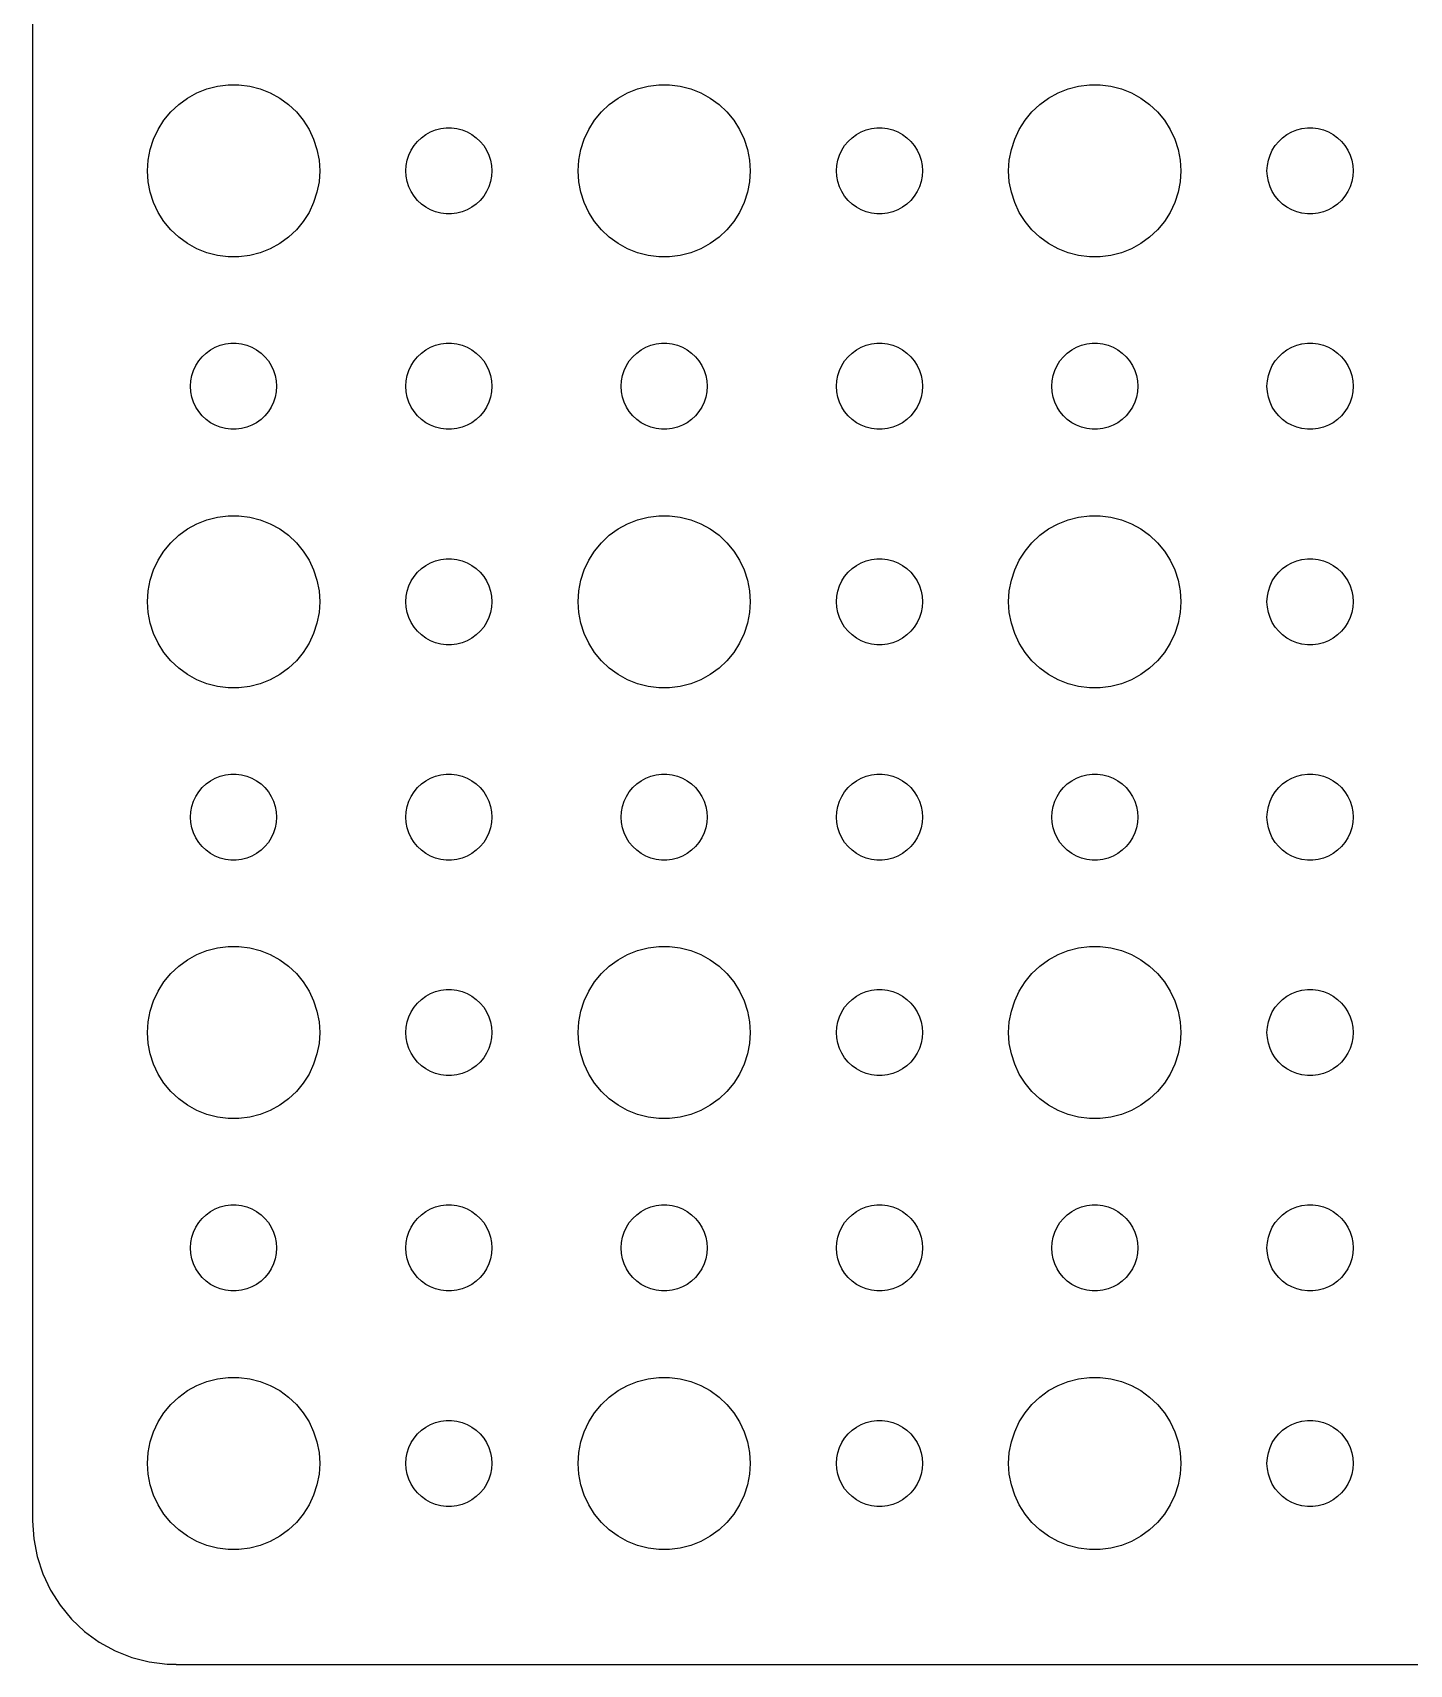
# Model space of a CAD drawing. Extents: x -52 to 52, y -59 to 59.
# Drawn here: x -52 to -4, y -59.5 to -2.7 of the extents above; entities that cross this region are included whole.
import ezdxf

# ---------------------------------------------------------------- set-up
doc = ezdxf.new("R2010")
doc.units = 0
doc.layers.get('0').update_dxf_attribs({"linetype": 'CONTINUOUS'})

msp = doc.modelspace()

# ---------------------------------------------------------------- linework, layer by layer
msp.add_lwpolyline([(-52, 54.5), (-52, -54.5), (-51.9606, -55.1267), (-51.8429, -55.7434), (-51.6489, -56.3406), (-51.3815, -56.9088), (-51.0451, -57.4389), (-50.6448, -57.9227), (-50.1871, -58.3526), (-49.6791, -58.7216), (-49.1289, -59.0241), (-48.5451, -59.2553), (-47.9369, -59.4114), (-47.314, -59.4901), (-47, -59.4901), (-47, -59.497), (47, -59.497)])
for points in [[(-45.1884, -10.4941), (-45.5621, -10.4469), (-45.9271, -10.3532), (-46.2773, -10.2145), (-46.6075, -10.033), (-46.9123, -9.81154), (-47.1869, -9.55364), (-47.4271, -9.26336), (-47.6289, -8.94526), (-47.7893, -8.60437), (-47.9057, -8.24607), (-47.9763, -7.876), (-48, -7.5), (-47.9763, -7.124), (-47.9057, -6.75393), (-47.7893, -6.39563), (-47.6289, -6.05474), (-47.4271, -5.73664), (-47.1869, -5.44636), (-46.9123, -5.18846), (-46.6075, -4.96702), (-46.2773, -4.78552), (-45.9271, -4.64683), (-45.5621, -4.55314), (-45.1884, -4.50592), (-44.8116, -4.50592), (-44.4379, -4.55314), (-44.0729, -4.64683), (-43.7227, -4.78552), (-43.3925, -4.96702), (-43.0877, -5.18846), (-42.8131, -5.44636), (-42.5729, -5.73664), (-42.3711, -6.05474), (-42.2107, -6.39563), (-42.0943, -6.75393), (-42.0237, -7.124), (-42, -7.5), (-42.0237, -7.876), (-42.0943, -8.24607), (-42.2107, -8.60437), (-42.3711, -8.94526), (-42.5729, -9.26336), (-42.8131, -9.55364), (-43.0877, -9.81154), (-43.3925, -10.033), (-43.7227, -10.2145), (-44.0729, -10.3532), (-44.4379, -10.4469), (-44.8116, -10.4941)], [(-30.1884, -10.4941), (-30.5621, -10.4469), (-30.9271, -10.3532), (-31.2773, -10.2145), (-31.6075, -10.033), (-31.9123, -9.81154), (-32.1869, -9.55364), (-32.4271, -9.26336), (-32.6289, -8.94526), (-32.7893, -8.60437), (-32.9057, -8.24607), (-32.9763, -7.876), (-33, -7.5), (-32.9763, -7.124), (-32.9057, -6.75393), (-32.7893, -6.39563), (-32.6289, -6.05474), (-32.4271, -5.73664), (-32.1869, -5.44636), (-31.9123, -5.18846), (-31.6075, -4.96702), (-31.2773, -4.78552), (-30.9271, -4.64683), (-30.5621, -4.55314), (-30.1884, -4.50592), (-29.8116, -4.50592), (-29.4379, -4.55314), (-29.0729, -4.64683), (-28.7227, -4.78552), (-28.3925, -4.96702), (-28.0877, -5.18846), (-27.8131, -5.44636), (-27.5729, -5.73664), (-27.3711, -6.05474), (-27.2107, -6.39563), (-27.0943, -6.75393), (-27.0237, -7.124), (-27, -7.5), (-27.0237, -7.876), (-27.0943, -8.24607), (-27.2107, -8.60437), (-27.3711, -8.94526), (-27.5729, -9.26336), (-27.8131, -9.55364), (-28.0877, -9.81154), (-28.3925, -10.033), (-28.7227, -10.2145), (-29.0729, -10.3532), (-29.4379, -10.4469), (-29.8116, -10.4941)], [(-15.1884, -10.4941), (-15.5621, -10.4469), (-15.9271, -10.3532), (-16.2773, -10.2145), (-16.6075, -10.033), (-16.9123, -9.81154), (-17.1869, -9.55364), (-17.4271, -9.26336), (-17.6289, -8.94526), (-17.7893, -8.60437), (-17.9057, -8.24607), (-17.9763, -7.876), (-18, -7.5), (-17.9763, -7.124), (-17.9057, -6.75393), (-17.7893, -6.39563), (-17.6289, -6.05474), (-17.4271, -5.73664), (-17.1869, -5.44636), (-16.9123, -5.18846), (-16.6075, -4.96702), (-16.2773, -4.78552), (-15.9271, -4.64683), (-15.5621, -4.55314), (-15.1884, -4.50592), (-14.8116, -4.50592), (-14.4379, -4.55314), (-14.0729, -4.64683), (-13.7227, -4.78552), (-13.3925, -4.96702), (-13.0877, -5.18846), (-12.8131, -5.44636), (-12.5729, -5.73664), (-12.3711, -6.05474), (-12.2107, -6.39563), (-12.0943, -6.75393), (-12.0237, -7.124), (-12, -7.5), (-12.0237, -7.876), (-12.0943, -8.24607), (-12.2107, -8.60437), (-12.3711, -8.94526), (-12.5729, -9.26336), (-12.8131, -9.55364), (-13.0877, -9.81154), (-13.3925, -10.033), (-13.7227, -10.2145), (-14.0729, -10.3532), (-14.4379, -10.4469), (-14.8116, -10.4941)], [(-37.5942, -8.99704), (-37.7811, -8.97343), (-37.9635, -8.92658), (-38.1387, -8.85724), (-38.3037, -8.76649), (-38.4561, -8.65577), (-38.5935, -8.52682), (-38.7135, -8.38168), (-38.8145, -8.22263), (-38.8947, -8.05219), (-38.9529, -7.87303), (-38.9882, -7.688), (-39, -7.5), (-38.9882, -7.312), (-38.9529, -7.12697), (-38.8947, -6.94781), (-38.8145, -6.77737), (-38.7135, -6.61832), (-38.5935, -6.47318), (-38.4561, -6.34423), (-38.3037, -6.23351), (-38.1387, -6.14276), (-37.9635, -6.07342), (-37.7811, -6.02657), (-37.5942, -6.00296), (-37.4058, -6.00296), (-37.2189, -6.02657), (-37.0365, -6.07342), (-36.8613, -6.14276), (-36.6963, -6.23351), (-36.5439, -6.34423), (-36.4065, -6.47318), (-36.2865, -6.61832), (-36.1855, -6.77737), (-36.1053, -6.94781), (-36.0471, -7.12697), (-36.0118, -7.312), (-36, -7.5), (-36.0118, -7.688), (-36.0471, -7.87303), (-36.1053, -8.05219), (-36.1855, -8.22263), (-36.2865, -8.38168), (-36.4065, -8.52682), (-36.5439, -8.65577), (-36.6963, -8.76649), (-36.8613, -8.85724), (-37.0365, -8.92658), (-37.2189, -8.97343), (-37.4058, -8.99704)], [(-22.5942, -8.99704), (-22.7811, -8.97343), (-22.9635, -8.92658), (-23.1387, -8.85724), (-23.3037, -8.76649), (-23.4561, -8.65577), (-23.5935, -8.52682), (-23.7135, -8.38168), (-23.8145, -8.22263), (-23.8947, -8.05219), (-23.9529, -7.87303), (-23.9882, -7.688), (-24, -7.5), (-23.9882, -7.312), (-23.9529, -7.12697), (-23.8947, -6.94781), (-23.8145, -6.77737), (-23.7135, -6.61832), (-23.5935, -6.47318), (-23.4561, -6.34423), (-23.3037, -6.23351), (-23.1387, -6.14276), (-22.9635, -6.07342), (-22.7811, -6.02657), (-22.5942, -6.00296), (-22.4058, -6.00296), (-22.2189, -6.02657), (-22.0365, -6.07342), (-21.8613, -6.14276), (-21.6963, -6.23351), (-21.5439, -6.34423), (-21.4065, -6.47318), (-21.2865, -6.61832), (-21.1855, -6.77737), (-21.1053, -6.94781), (-21.0471, -7.12697), (-21.0118, -7.312), (-21, -7.5), (-21.0118, -7.688), (-21.0471, -7.87303), (-21.1053, -8.05219), (-21.1855, -8.22263), (-21.2865, -8.38168), (-21.4065, -8.52682), (-21.5439, -8.65577), (-21.6963, -8.76649), (-21.8613, -8.85724), (-22.0365, -8.92658), (-22.2189, -8.97343), (-22.4058, -8.99704)], [(-7.59419, -8.99704), (-7.78107, -8.97343), (-7.96353, -8.92658), (-8.13867, -8.85724), (-8.30374, -8.76649), (-8.45614, -8.65577), (-8.59345, -8.52682), (-8.71353, -8.38168), (-8.81446, -8.22263), (-8.89466, -8.05219), (-8.95287, -7.87303), (-8.98817, -7.688), (-9, -7.5), (-8.98817, -7.312), (-8.95287, -7.12697), (-8.89466, -6.94781), (-8.81446, -6.77737), (-8.71353, -6.61832), (-8.59345, -6.47318), (-8.45614, -6.34423), (-8.30374, -6.23351), (-8.13867, -6.14276), (-7.96353, -6.07342), (-7.78107, -6.02657), (-7.59419, -6.00296), (-7.40581, -6.00296), (-7.21893, -6.02657), (-7.03647, -6.07342), (-6.86133, -6.14276), (-6.69626, -6.23351), (-6.54386, -6.34423), (-6.40655, -6.47318), (-6.28647, -6.61832), (-6.18554, -6.77737), (-6.10534, -6.94781), (-6.04713, -7.12697), (-6.01183, -7.312), (-6, -7.5), (-6.01183, -7.688), (-6.04713, -7.87303), (-6.10534, -8.05219), (-6.18554, -8.22263), (-6.28647, -8.38168), (-6.40655, -8.52682), (-6.54386, -8.65577), (-6.69626, -8.76649), (-6.86133, -8.85724), (-7.03647, -8.92658), (-7.21893, -8.97343), (-7.40581, -8.99704)], [(-45.0942, -16.497), (-45.2811, -16.4734), (-45.4635, -16.4266), (-45.6387, -16.3572), (-45.8037, -16.2665), (-45.9561, -16.1558), (-46.0935, -16.0268), (-46.2135, -15.8817), (-46.3145, -15.7226), (-46.3947, -15.5522), (-46.4529, -15.373), (-46.4882, -15.188), (-46.5, -15), (-46.4882, -14.812), (-46.4529, -14.627), (-46.3947, -14.4478), (-46.3145, -14.2774), (-46.2135, -14.1183), (-46.0935, -13.9732), (-45.9561, -13.8442), (-45.8037, -13.7335), (-45.6387, -13.6428), (-45.4635, -13.5734), (-45.2811, -13.5266), (-45.0942, -13.503), (-44.9058, -13.503), (-44.7189, -13.5266), (-44.5365, -13.5734), (-44.3613, -13.6428), (-44.1963, -13.7335), (-44.0439, -13.8442), (-43.9065, -13.9732), (-43.7865, -14.1183), (-43.6855, -14.2774), (-43.6053, -14.4478), (-43.5471, -14.627), (-43.5118, -14.812), (-43.5, -15), (-43.5118, -15.188), (-43.5471, -15.373), (-43.6053, -15.5522), (-43.6855, -15.7226), (-43.7865, -15.8817), (-43.9065, -16.0268), (-44.0439, -16.1558), (-44.1963, -16.2665), (-44.3613, -16.3572), (-44.5365, -16.4266), (-44.7189, -16.4734), (-44.9058, -16.497)], [(-37.5942, -16.497), (-37.7811, -16.4734), (-37.9635, -16.4266), (-38.1387, -16.3572), (-38.3037, -16.2665), (-38.4561, -16.1558), (-38.5935, -16.0268), (-38.7135, -15.8817), (-38.8145, -15.7226), (-38.8947, -15.5522), (-38.9529, -15.373), (-38.9882, -15.188), (-39, -15), (-38.9882, -14.812), (-38.9529, -14.627), (-38.8947, -14.4478), (-38.8145, -14.2774), (-38.7135, -14.1183), (-38.5935, -13.9732), (-38.4561, -13.8442), (-38.3037, -13.7335), (-38.1387, -13.6428), (-37.9635, -13.5734), (-37.7811, -13.5266), (-37.5942, -13.503), (-37.4058, -13.503), (-37.2189, -13.5266), (-37.0365, -13.5734), (-36.8613, -13.6428), (-36.6963, -13.7335), (-36.5439, -13.8442), (-36.4065, -13.9732), (-36.2865, -14.1183), (-36.1855, -14.2774), (-36.1053, -14.4478), (-36.0471, -14.627), (-36.0118, -14.812), (-36, -15), (-36.0118, -15.188), (-36.0471, -15.373), (-36.1053, -15.5522), (-36.1855, -15.7226), (-36.2865, -15.8817), (-36.4065, -16.0268), (-36.5439, -16.1558), (-36.6963, -16.2665), (-36.8613, -16.3572), (-37.0365, -16.4266), (-37.2189, -16.4734), (-37.4058, -16.497)], [(-30.0942, -16.497), (-30.2811, -16.4734), (-30.4635, -16.4266), (-30.6387, -16.3572), (-30.8037, -16.2665), (-30.9561, -16.1558), (-31.0935, -16.0268), (-31.2135, -15.8817), (-31.3145, -15.7226), (-31.3947, -15.5522), (-31.4529, -15.373), (-31.4882, -15.188), (-31.5, -15), (-31.4882, -14.812), (-31.4529, -14.627), (-31.3947, -14.4478), (-31.3145, -14.2774), (-31.2135, -14.1183), (-31.0935, -13.9732), (-30.9561, -13.8442), (-30.8037, -13.7335), (-30.6387, -13.6428), (-30.4635, -13.5734), (-30.2811, -13.5266), (-30.0942, -13.503), (-29.9058, -13.503), (-29.7189, -13.5266), (-29.5365, -13.5734), (-29.3613, -13.6428), (-29.1963, -13.7335), (-29.0439, -13.8442), (-28.9065, -13.9732), (-28.7865, -14.1183), (-28.6855, -14.2774), (-28.6053, -14.4478), (-28.5471, -14.627), (-28.5118, -14.812), (-28.5, -15), (-28.5118, -15.188), (-28.5471, -15.373), (-28.6053, -15.5522), (-28.6855, -15.7226), (-28.7865, -15.8817), (-28.9065, -16.0268), (-29.0439, -16.1558), (-29.1963, -16.2665), (-29.3613, -16.3572), (-29.5365, -16.4266), (-29.7189, -16.4734), (-29.9058, -16.497)], [(-22.5942, -16.497), (-22.7811, -16.4734), (-22.9635, -16.4266), (-23.1387, -16.3572), (-23.3037, -16.2665), (-23.4561, -16.1558), (-23.5935, -16.0268), (-23.7135, -15.8817), (-23.8145, -15.7226), (-23.8947, -15.5522), (-23.9529, -15.373), (-23.9882, -15.188), (-24, -15), (-23.9882, -14.812), (-23.9529, -14.627), (-23.8947, -14.4478), (-23.8145, -14.2774), (-23.7135, -14.1183), (-23.5935, -13.9732), (-23.4561, -13.8442), (-23.3037, -13.7335), (-23.1387, -13.6428), (-22.9635, -13.5734), (-22.7811, -13.5266), (-22.5942, -13.503), (-22.4058, -13.503), (-22.2189, -13.5266), (-22.0365, -13.5734), (-21.8613, -13.6428), (-21.6963, -13.7335), (-21.5439, -13.8442), (-21.4065, -13.9732), (-21.2865, -14.1183), (-21.1855, -14.2774), (-21.1053, -14.4478), (-21.0471, -14.627), (-21.0118, -14.812), (-21, -15), (-21.0118, -15.188), (-21.0471, -15.373), (-21.1053, -15.5522), (-21.1855, -15.7226), (-21.2865, -15.8817), (-21.4065, -16.0268), (-21.5439, -16.1558), (-21.6963, -16.2665), (-21.8613, -16.3572), (-22.0365, -16.4266), (-22.2189, -16.4734), (-22.4058, -16.497)], [(-15.0942, -16.497), (-15.2811, -16.4734), (-15.4635, -16.4266), (-15.6387, -16.3572), (-15.8037, -16.2665), (-15.9561, -16.1558), (-16.0935, -16.0268), (-16.2135, -15.8817), (-16.3145, -15.7226), (-16.3947, -15.5522), (-16.4529, -15.373), (-16.4882, -15.188), (-16.5, -15), (-16.4882, -14.812), (-16.4529, -14.627), (-16.3947, -14.4478), (-16.3145, -14.2774), (-16.2135, -14.1183), (-16.0935, -13.9732), (-15.9561, -13.8442), (-15.8037, -13.7335), (-15.6387, -13.6428), (-15.4635, -13.5734), (-15.2811, -13.5266), (-15.0942, -13.503), (-14.9058, -13.503), (-14.7189, -13.5266), (-14.5365, -13.5734), (-14.3613, -13.6428), (-14.1963, -13.7335), (-14.0439, -13.8442), (-13.9065, -13.9732), (-13.7865, -14.1183), (-13.6855, -14.2774), (-13.6053, -14.4478), (-13.5471, -14.627), (-13.5118, -14.812), (-13.5, -15), (-13.5118, -15.188), (-13.5471, -15.373), (-13.6053, -15.5522), (-13.6855, -15.7226), (-13.7865, -15.8817), (-13.9065, -16.0268), (-14.0439, -16.1558), (-14.1963, -16.2665), (-14.3613, -16.3572), (-14.5365, -16.4266), (-14.7189, -16.4734), (-14.9058, -16.497)], [(-7.59419, -16.497), (-7.78107, -16.4734), (-7.96353, -16.4266), (-8.13867, -16.3572), (-8.30374, -16.2665), (-8.45614, -16.1558), (-8.59345, -16.0268), (-8.71353, -15.8817), (-8.81446, -15.7226), (-8.89466, -15.5522), (-8.95287, -15.373), (-8.98817, -15.188), (-9, -15), (-8.98817, -14.812), (-8.95287, -14.627), (-8.89466, -14.4478), (-8.81446, -14.2774), (-8.71353, -14.1183), (-8.59345, -13.9732), (-8.45614, -13.8442), (-8.30374, -13.7335), (-8.13867, -13.6428), (-7.96353, -13.5734), (-7.78107, -13.5266), (-7.59419, -13.503), (-7.40581, -13.503), (-7.21893, -13.5266), (-7.03647, -13.5734), (-6.86133, -13.6428), (-6.69626, -13.7335), (-6.54386, -13.8442), (-6.40655, -13.9732), (-6.28647, -14.1183), (-6.18554, -14.2774), (-6.10534, -14.4478), (-6.04713, -14.627), (-6.01183, -14.812), (-6, -15), (-6.01183, -15.188), (-6.04713, -15.373), (-6.10534, -15.5522), (-6.18554, -15.7226), (-6.28647, -15.8817), (-6.40655, -16.0268), (-6.54386, -16.1558), (-6.69626, -16.2665), (-6.86133, -16.3572), (-7.03647, -16.4266), (-7.21893, -16.4734), (-7.40581, -16.497)], [(-45.1884, -25.4941), (-45.5621, -25.4469), (-45.9271, -25.3532), (-46.2773, -25.2145), (-46.6075, -25.033), (-46.9123, -24.8115), (-47.1869, -24.5536), (-47.4271, -24.2634), (-47.6289, -23.9453), (-47.7893, -23.6044), (-47.9057, -23.2461), (-47.9763, -22.876), (-48, -22.5), (-47.9763, -22.124), (-47.9057, -21.7539), (-47.7893, -21.3956), (-47.6289, -21.0547), (-47.4271, -20.7366), (-47.1869, -20.4464), (-46.9123, -20.1885), (-46.6075, -19.967), (-46.2773, -19.7855), (-45.9271, -19.6468), (-45.5621, -19.5531), (-45.1884, -19.5059), (-44.8116, -19.5059), (-44.4379, -19.5531), (-44.0729, -19.6468), (-43.7227, -19.7855), (-43.3925, -19.967), (-43.0877, -20.1885), (-42.8131, -20.4464), (-42.5729, -20.7366), (-42.3711, -21.0547), (-42.2107, -21.3956), (-42.0943, -21.7539), (-42.0237, -22.124), (-42, -22.5), (-42.0237, -22.876), (-42.0943, -23.2461), (-42.2107, -23.6044), (-42.3711, -23.9453), (-42.5729, -24.2634), (-42.8131, -24.5536), (-43.0877, -24.8115), (-43.3925, -25.033), (-43.7227, -25.2145), (-44.0729, -25.3532), (-44.4379, -25.4469), (-44.8116, -25.4941)], [(-30.1884, -25.4941), (-30.5621, -25.4469), (-30.9271, -25.3532), (-31.2773, -25.2145), (-31.6075, -25.033), (-31.9123, -24.8115), (-32.1869, -24.5536), (-32.4271, -24.2634), (-32.6289, -23.9453), (-32.7893, -23.6044), (-32.9057, -23.2461), (-32.9763, -22.876), (-33, -22.5), (-32.9763, -22.124), (-32.9057, -21.7539), (-32.7893, -21.3956), (-32.6289, -21.0547), (-32.4271, -20.7366), (-32.1869, -20.4464), (-31.9123, -20.1885), (-31.6075, -19.967), (-31.2773, -19.7855), (-30.9271, -19.6468), (-30.5621, -19.5531), (-30.1884, -19.5059), (-29.8116, -19.5059), (-29.4379, -19.5531), (-29.0729, -19.6468), (-28.7227, -19.7855), (-28.3925, -19.967), (-28.0877, -20.1885), (-27.8131, -20.4464), (-27.5729, -20.7366), (-27.3711, -21.0547), (-27.2107, -21.3956), (-27.0943, -21.7539), (-27.0237, -22.124), (-27, -22.5), (-27.0237, -22.876), (-27.0943, -23.2461), (-27.2107, -23.6044), (-27.3711, -23.9453), (-27.5729, -24.2634), (-27.8131, -24.5536), (-28.0877, -24.8115), (-28.3925, -25.033), (-28.7227, -25.2145), (-29.0729, -25.3532), (-29.4379, -25.4469), (-29.8116, -25.4941)], [(-15.1884, -25.4941), (-15.5621, -25.4469), (-15.9271, -25.3532), (-16.2773, -25.2145), (-16.6075, -25.033), (-16.9123, -24.8115), (-17.1869, -24.5536), (-17.4271, -24.2634), (-17.6289, -23.9453), (-17.7893, -23.6044), (-17.9057, -23.2461), (-17.9763, -22.876), (-18, -22.5), (-17.9763, -22.124), (-17.9057, -21.7539), (-17.7893, -21.3956), (-17.6289, -21.0547), (-17.4271, -20.7366), (-17.1869, -20.4464), (-16.9123, -20.1885), (-16.6075, -19.967), (-16.2773, -19.7855), (-15.9271, -19.6468), (-15.5621, -19.5531), (-15.1884, -19.5059), (-14.8116, -19.5059), (-14.4379, -19.5531), (-14.0729, -19.6468), (-13.7227, -19.7855), (-13.3925, -19.967), (-13.0877, -20.1885), (-12.8131, -20.4464), (-12.5729, -20.7366), (-12.3711, -21.0547), (-12.2107, -21.3956), (-12.0943, -21.7539), (-12.0237, -22.124), (-12, -22.5), (-12.0237, -22.876), (-12.0943, -23.2461), (-12.2107, -23.6044), (-12.3711, -23.9453), (-12.5729, -24.2634), (-12.8131, -24.5536), (-13.0877, -24.8115), (-13.3925, -25.033), (-13.7227, -25.2145), (-14.0729, -25.3532), (-14.4379, -25.4469), (-14.8116, -25.4941)], [(-37.5942, -23.997), (-37.7811, -23.9734), (-37.9635, -23.9266), (-38.1387, -23.8572), (-38.3037, -23.7665), (-38.4561, -23.6558), (-38.5935, -23.5268), (-38.7135, -23.3817), (-38.8145, -23.2226), (-38.8947, -23.0522), (-38.9529, -22.873), (-38.9882, -22.688), (-39, -22.5), (-38.9882, -22.312), (-38.9529, -22.127), (-38.8947, -21.9478), (-38.8145, -21.7774), (-38.7135, -21.6183), (-38.5935, -21.4732), (-38.4561, -21.3442), (-38.3037, -21.2335), (-38.1387, -21.1428), (-37.9635, -21.0734), (-37.7811, -21.0266), (-37.5942, -21.003), (-37.4058, -21.003), (-37.2189, -21.0266), (-37.0365, -21.0734), (-36.8613, -21.1428), (-36.6963, -21.2335), (-36.5439, -21.3442), (-36.4065, -21.4732), (-36.2865, -21.6183), (-36.1855, -21.7774), (-36.1053, -21.9478), (-36.0471, -22.127), (-36.0118, -22.312), (-36, -22.5), (-36.0118, -22.688), (-36.0471, -22.873), (-36.1053, -23.0522), (-36.1855, -23.2226), (-36.2865, -23.3817), (-36.4065, -23.5268), (-36.5439, -23.6558), (-36.6963, -23.7665), (-36.8613, -23.8572), (-37.0365, -23.9266), (-37.2189, -23.9734), (-37.4058, -23.997)], [(-22.5942, -23.997), (-22.7811, -23.9734), (-22.9635, -23.9266), (-23.1387, -23.8572), (-23.3037, -23.7665), (-23.4561, -23.6558), (-23.5935, -23.5268), (-23.7135, -23.3817), (-23.8145, -23.2226), (-23.8947, -23.0522), (-23.9529, -22.873), (-23.9882, -22.688), (-24, -22.5), (-23.9882, -22.312), (-23.9529, -22.127), (-23.8947, -21.9478), (-23.8145, -21.7774), (-23.7135, -21.6183), (-23.5935, -21.4732), (-23.4561, -21.3442), (-23.3037, -21.2335), (-23.1387, -21.1428), (-22.9635, -21.0734), (-22.7811, -21.0266), (-22.5942, -21.003), (-22.4058, -21.003), (-22.2189, -21.0266), (-22.0365, -21.0734), (-21.8613, -21.1428), (-21.6963, -21.2335), (-21.5439, -21.3442), (-21.4065, -21.4732), (-21.2865, -21.6183), (-21.1855, -21.7774), (-21.1053, -21.9478), (-21.0471, -22.127), (-21.0118, -22.312), (-21, -22.5), (-21.0118, -22.688), (-21.0471, -22.873), (-21.1053, -23.0522), (-21.1855, -23.2226), (-21.2865, -23.3817), (-21.4065, -23.5268), (-21.5439, -23.6558), (-21.6963, -23.7665), (-21.8613, -23.8572), (-22.0365, -23.9266), (-22.2189, -23.9734), (-22.4058, -23.997)], [(-7.59419, -23.997), (-7.78107, -23.9734), (-7.96353, -23.9266), (-8.13867, -23.8572), (-8.30374, -23.7665), (-8.45614, -23.6558), (-8.59345, -23.5268), (-8.71353, -23.3817), (-8.81446, -23.2226), (-8.89466, -23.0522), (-8.95287, -22.873), (-8.98817, -22.688), (-9, -22.5), (-8.98817, -22.312), (-8.95287, -22.127), (-8.89466, -21.9478), (-8.81446, -21.7774), (-8.71353, -21.6183), (-8.59345, -21.4732), (-8.45614, -21.3442), (-8.30374, -21.2335), (-8.13867, -21.1428), (-7.96353, -21.0734), (-7.78107, -21.0266), (-7.59419, -21.003), (-7.40581, -21.003), (-7.21893, -21.0266), (-7.03647, -21.0734), (-6.86133, -21.1428), (-6.69626, -21.2335), (-6.54386, -21.3442), (-6.40655, -21.4732), (-6.28647, -21.6183), (-6.18554, -21.7774), (-6.10534, -21.9478), (-6.04713, -22.127), (-6.01183, -22.312), (-6, -22.5), (-6.01183, -22.688), (-6.04713, -22.873), (-6.10534, -23.0522), (-6.18554, -23.2226), (-6.28647, -23.3817), (-6.40655, -23.5268), (-6.54386, -23.6558), (-6.69626, -23.7665), (-6.86133, -23.8572), (-7.03647, -23.9266), (-7.21893, -23.9734), (-7.40581, -23.997)], [(-45.0942, -31.497), (-45.2811, -31.4734), (-45.4635, -31.4266), (-45.6387, -31.3572), (-45.8037, -31.2665), (-45.9561, -31.1558), (-46.0935, -31.0268), (-46.2135, -30.8817), (-46.3145, -30.7226), (-46.3947, -30.5522), (-46.4529, -30.373), (-46.4882, -30.188), (-46.5, -30), (-46.4882, -29.812), (-46.4529, -29.627), (-46.3947, -29.4478), (-46.3145, -29.2774), (-46.2135, -29.1183), (-46.0935, -28.9732), (-45.9561, -28.8442), (-45.8037, -28.7335), (-45.6387, -28.6428), (-45.4635, -28.5734), (-45.2811, -28.5266), (-45.0942, -28.503), (-44.9058, -28.503), (-44.7189, -28.5266), (-44.5365, -28.5734), (-44.3613, -28.6428), (-44.1963, -28.7335), (-44.0439, -28.8442), (-43.9065, -28.9732), (-43.7865, -29.1183), (-43.6855, -29.2774), (-43.6053, -29.4478), (-43.5471, -29.627), (-43.5118, -29.812), (-43.5, -30), (-43.5118, -30.188), (-43.5471, -30.373), (-43.6053, -30.5522), (-43.6855, -30.7226), (-43.7865, -30.8817), (-43.9065, -31.0268), (-44.0439, -31.1558), (-44.1963, -31.2665), (-44.3613, -31.3572), (-44.5365, -31.4266), (-44.7189, -31.4734), (-44.9058, -31.497)], [(-37.5942, -31.497), (-37.7811, -31.4734), (-37.9635, -31.4266), (-38.1387, -31.3572), (-38.3037, -31.2665), (-38.4561, -31.1558), (-38.5935, -31.0268), (-38.7135, -30.8817), (-38.8145, -30.7226), (-38.8947, -30.5522), (-38.9529, -30.373), (-38.9882, -30.188), (-39, -30), (-38.9882, -29.812), (-38.9529, -29.627), (-38.8947, -29.4478), (-38.8145, -29.2774), (-38.7135, -29.1183), (-38.5935, -28.9732), (-38.4561, -28.8442), (-38.3037, -28.7335), (-38.1387, -28.6428), (-37.9635, -28.5734), (-37.7811, -28.5266), (-37.5942, -28.503), (-37.4058, -28.503), (-37.2189, -28.5266), (-37.0365, -28.5734), (-36.8613, -28.6428), (-36.6963, -28.7335), (-36.5439, -28.8442), (-36.4065, -28.9732), (-36.2865, -29.1183), (-36.1855, -29.2774), (-36.1053, -29.4478), (-36.0471, -29.627), (-36.0118, -29.812), (-36, -30), (-36.0118, -30.188), (-36.0471, -30.373), (-36.1053, -30.5522), (-36.1855, -30.7226), (-36.2865, -30.8817), (-36.4065, -31.0268), (-36.5439, -31.1558), (-36.6963, -31.2665), (-36.8613, -31.3572), (-37.0365, -31.4266), (-37.2189, -31.4734), (-37.4058, -31.497)], [(-30.0942, -31.497), (-30.2811, -31.4734), (-30.4635, -31.4266), (-30.6387, -31.3572), (-30.8037, -31.2665), (-30.9561, -31.1558), (-31.0935, -31.0268), (-31.2135, -30.8817), (-31.3145, -30.7226), (-31.3947, -30.5522), (-31.4529, -30.373), (-31.4882, -30.188), (-31.5, -30), (-31.4882, -29.812), (-31.4529, -29.627), (-31.3947, -29.4478), (-31.3145, -29.2774), (-31.2135, -29.1183), (-31.0935, -28.9732), (-30.9561, -28.8442), (-30.8037, -28.7335), (-30.6387, -28.6428), (-30.4635, -28.5734), (-30.2811, -28.5266), (-30.0942, -28.503), (-29.9058, -28.503), (-29.7189, -28.5266), (-29.5365, -28.5734), (-29.3613, -28.6428), (-29.1963, -28.7335), (-29.0439, -28.8442), (-28.9065, -28.9732), (-28.7865, -29.1183), (-28.6855, -29.2774), (-28.6053, -29.4478), (-28.5471, -29.627), (-28.5118, -29.812), (-28.5, -30), (-28.5118, -30.188), (-28.5471, -30.373), (-28.6053, -30.5522), (-28.6855, -30.7226), (-28.7865, -30.8817), (-28.9065, -31.0268), (-29.0439, -31.1558), (-29.1963, -31.2665), (-29.3613, -31.3572), (-29.5365, -31.4266), (-29.7189, -31.4734), (-29.9058, -31.497)], [(-22.5942, -31.497), (-22.7811, -31.4734), (-22.9635, -31.4266), (-23.1387, -31.3572), (-23.3037, -31.2665), (-23.4561, -31.1558), (-23.5935, -31.0268), (-23.7135, -30.8817), (-23.8145, -30.7226), (-23.8947, -30.5522), (-23.9529, -30.373), (-23.9882, -30.188), (-24, -30), (-23.9882, -29.812), (-23.9529, -29.627), (-23.8947, -29.4478), (-23.8145, -29.2774), (-23.7135, -29.1183), (-23.5935, -28.9732), (-23.4561, -28.8442), (-23.3037, -28.7335), (-23.1387, -28.6428), (-22.9635, -28.5734), (-22.7811, -28.5266), (-22.5942, -28.503), (-22.4058, -28.503), (-22.2189, -28.5266), (-22.0365, -28.5734), (-21.8613, -28.6428), (-21.6963, -28.7335), (-21.5439, -28.8442), (-21.4065, -28.9732), (-21.2865, -29.1183), (-21.1855, -29.2774), (-21.1053, -29.4478), (-21.0471, -29.627), (-21.0118, -29.812), (-21, -30), (-21.0118, -30.188), (-21.0471, -30.373), (-21.1053, -30.5522), (-21.1855, -30.7226), (-21.2865, -30.8817), (-21.4065, -31.0268), (-21.5439, -31.1558), (-21.6963, -31.2665), (-21.8613, -31.3572), (-22.0365, -31.4266), (-22.2189, -31.4734), (-22.4058, -31.497)], [(-15.0942, -31.497), (-15.2811, -31.4734), (-15.4635, -31.4266), (-15.6387, -31.3572), (-15.8037, -31.2665), (-15.9561, -31.1558), (-16.0935, -31.0268), (-16.2135, -30.8817), (-16.3145, -30.7226), (-16.3947, -30.5522), (-16.4529, -30.373), (-16.4882, -30.188), (-16.5, -30), (-16.4882, -29.812), (-16.4529, -29.627), (-16.3947, -29.4478), (-16.3145, -29.2774), (-16.2135, -29.1183), (-16.0935, -28.9732), (-15.9561, -28.8442), (-15.8037, -28.7335), (-15.6387, -28.6428), (-15.4635, -28.5734), (-15.2811, -28.5266), (-15.0942, -28.503), (-14.9058, -28.503), (-14.7189, -28.5266), (-14.5365, -28.5734), (-14.3613, -28.6428), (-14.1963, -28.7335), (-14.0439, -28.8442), (-13.9065, -28.9732), (-13.7865, -29.1183), (-13.6855, -29.2774), (-13.6053, -29.4478), (-13.5471, -29.627), (-13.5118, -29.812), (-13.5, -30), (-13.5118, -30.188), (-13.5471, -30.373), (-13.6053, -30.5522), (-13.6855, -30.7226), (-13.7865, -30.8817), (-13.9065, -31.0268), (-14.0439, -31.1558), (-14.1963, -31.2665), (-14.3613, -31.3572), (-14.5365, -31.4266), (-14.7189, -31.4734), (-14.9058, -31.497)], [(-7.59419, -31.497), (-7.78107, -31.4734), (-7.96353, -31.4266), (-8.13867, -31.3572), (-8.30374, -31.2665), (-8.45614, -31.1558), (-8.59345, -31.0268), (-8.71353, -30.8817), (-8.81446, -30.7226), (-8.89466, -30.5522), (-8.95287, -30.373), (-8.98817, -30.188), (-9, -30), (-8.98817, -29.812), (-8.95287, -29.627), (-8.89466, -29.4478), (-8.81446, -29.2774), (-8.71353, -29.1183), (-8.59345, -28.9732), (-8.45614, -28.8442), (-8.30374, -28.7335), (-8.13867, -28.6428), (-7.96353, -28.5734), (-7.78107, -28.5266), (-7.59419, -28.503), (-7.40581, -28.503), (-7.21893, -28.5266), (-7.03647, -28.5734), (-6.86133, -28.6428), (-6.69626, -28.7335), (-6.54386, -28.8442), (-6.40655, -28.9732), (-6.28647, -29.1183), (-6.18554, -29.2774), (-6.10534, -29.4478), (-6.04713, -29.627), (-6.01183, -29.812), (-6, -30), (-6.01183, -30.188), (-6.04713, -30.373), (-6.10534, -30.5522), (-6.18554, -30.7226), (-6.28647, -30.8817), (-6.40655, -31.0268), (-6.54386, -31.1558), (-6.69626, -31.2665), (-6.86133, -31.3572), (-7.03647, -31.4266), (-7.21893, -31.4734), (-7.40581, -31.497)], [(-45.1884, -40.4941), (-45.5621, -40.4469), (-45.9271, -40.3532), (-46.2773, -40.2145), (-46.6075, -40.033), (-46.9123, -39.8115), (-47.1869, -39.5536), (-47.4271, -39.2634), (-47.6289, -38.9453), (-47.7893, -38.6044), (-47.9057, -38.2461), (-47.9763, -37.876), (-48, -37.5), (-47.9763, -37.124), (-47.9057, -36.7539), (-47.7893, -36.3956), (-47.6289, -36.0547), (-47.4271, -35.7366), (-47.1869, -35.4464), (-46.9123, -35.1885), (-46.6075, -34.967), (-46.2773, -34.7855), (-45.9271, -34.6468), (-45.5621, -34.5531), (-45.1884, -34.5059), (-44.8116, -34.5059), (-44.4379, -34.5531), (-44.0729, -34.6468), (-43.7227, -34.7855), (-43.3925, -34.967), (-43.0877, -35.1885), (-42.8131, -35.4464), (-42.5729, -35.7366), (-42.3711, -36.0547), (-42.2107, -36.3956), (-42.0943, -36.7539), (-42.0237, -37.124), (-42, -37.5), (-42.0237, -37.876), (-42.0943, -38.2461), (-42.2107, -38.6044), (-42.3711, -38.9453), (-42.5729, -39.2634), (-42.8131, -39.5536), (-43.0877, -39.8115), (-43.3925, -40.033), (-43.7227, -40.2145), (-44.0729, -40.3532), (-44.4379, -40.4469), (-44.8116, -40.4941)], [(-30.1884, -40.4941), (-30.5621, -40.4469), (-30.9271, -40.3532), (-31.2773, -40.2145), (-31.6075, -40.033), (-31.9123, -39.8115), (-32.1869, -39.5536), (-32.4271, -39.2634), (-32.6289, -38.9453), (-32.7893, -38.6044), (-32.9057, -38.2461), (-32.9763, -37.876), (-33, -37.5), (-32.9763, -37.124), (-32.9057, -36.7539), (-32.7893, -36.3956), (-32.6289, -36.0547), (-32.4271, -35.7366), (-32.1869, -35.4464), (-31.9123, -35.1885), (-31.6075, -34.967), (-31.2773, -34.7855), (-30.9271, -34.6468), (-30.5621, -34.5531), (-30.1884, -34.5059), (-29.8116, -34.5059), (-29.4379, -34.5531), (-29.0729, -34.6468), (-28.7227, -34.7855), (-28.3925, -34.967), (-28.0877, -35.1885), (-27.8131, -35.4464), (-27.5729, -35.7366), (-27.3711, -36.0547), (-27.2107, -36.3956), (-27.0943, -36.7539), (-27.0237, -37.124), (-27, -37.5), (-27.0237, -37.876), (-27.0943, -38.2461), (-27.2107, -38.6044), (-27.3711, -38.9453), (-27.5729, -39.2634), (-27.8131, -39.5536), (-28.0877, -39.8115), (-28.3925, -40.033), (-28.7227, -40.2145), (-29.0729, -40.3532), (-29.4379, -40.4469), (-29.8116, -40.4941)], [(-15.1884, -40.4941), (-15.5621, -40.4469), (-15.9271, -40.3532), (-16.2773, -40.2145), (-16.6075, -40.033), (-16.9123, -39.8115), (-17.1869, -39.5536), (-17.4271, -39.2634), (-17.6289, -38.9453), (-17.7893, -38.6044), (-17.9057, -38.2461), (-17.9763, -37.876), (-18, -37.5), (-17.9763, -37.124), (-17.9057, -36.7539), (-17.7893, -36.3956), (-17.6289, -36.0547), (-17.4271, -35.7366), (-17.1869, -35.4464), (-16.9123, -35.1885), (-16.6075, -34.967), (-16.2773, -34.7855), (-15.9271, -34.6468), (-15.5621, -34.5531), (-15.1884, -34.5059), (-14.8116, -34.5059), (-14.4379, -34.5531), (-14.0729, -34.6468), (-13.7227, -34.7855), (-13.3925, -34.967), (-13.0877, -35.1885), (-12.8131, -35.4464), (-12.5729, -35.7366), (-12.3711, -36.0547), (-12.2107, -36.3956), (-12.0943, -36.7539), (-12.0237, -37.124), (-12, -37.5), (-12.0237, -37.876), (-12.0943, -38.2461), (-12.2107, -38.6044), (-12.3711, -38.9453), (-12.5729, -39.2634), (-12.8131, -39.5536), (-13.0877, -39.8115), (-13.3925, -40.033), (-13.7227, -40.2145), (-14.0729, -40.3532), (-14.4379, -40.4469), (-14.8116, -40.4941)], [(-37.5942, -38.997), (-37.7811, -38.9734), (-37.9635, -38.9266), (-38.1387, -38.8572), (-38.3037, -38.7665), (-38.4561, -38.6558), (-38.5935, -38.5268), (-38.7135, -38.3817), (-38.8145, -38.2226), (-38.8947, -38.0522), (-38.9529, -37.873), (-38.9882, -37.688), (-39, -37.5), (-38.9882, -37.312), (-38.9529, -37.127), (-38.8947, -36.9478), (-38.8145, -36.7774), (-38.7135, -36.6183), (-38.5935, -36.4732), (-38.4561, -36.3442), (-38.3037, -36.2335), (-38.1387, -36.1428), (-37.9635, -36.0734), (-37.7811, -36.0266), (-37.5942, -36.003), (-37.4058, -36.003), (-37.2189, -36.0266), (-37.0365, -36.0734), (-36.8613, -36.1428), (-36.6963, -36.2335), (-36.5439, -36.3442), (-36.4065, -36.4732), (-36.2865, -36.6183), (-36.1855, -36.7774), (-36.1053, -36.9478), (-36.0471, -37.127), (-36.0118, -37.312), (-36, -37.5), (-36.0118, -37.688), (-36.0471, -37.873), (-36.1053, -38.0522), (-36.1855, -38.2226), (-36.2865, -38.3817), (-36.4065, -38.5268), (-36.5439, -38.6558), (-36.6963, -38.7665), (-36.8613, -38.8572), (-37.0365, -38.9266), (-37.2189, -38.9734), (-37.4058, -38.997)], [(-22.5942, -38.997), (-22.7811, -38.9734), (-22.9635, -38.9266), (-23.1387, -38.8572), (-23.3037, -38.7665), (-23.4561, -38.6558), (-23.5935, -38.5268), (-23.7135, -38.3817), (-23.8145, -38.2226), (-23.8947, -38.0522), (-23.9529, -37.873), (-23.9882, -37.688), (-24, -37.5), (-23.9882, -37.312), (-23.9529, -37.127), (-23.8947, -36.9478), (-23.8145, -36.7774), (-23.7135, -36.6183), (-23.5935, -36.4732), (-23.4561, -36.3442), (-23.3037, -36.2335), (-23.1387, -36.1428), (-22.9635, -36.0734), (-22.7811, -36.0266), (-22.5942, -36.003), (-22.4058, -36.003), (-22.2189, -36.0266), (-22.0365, -36.0734), (-21.8613, -36.1428), (-21.6963, -36.2335), (-21.5439, -36.3442), (-21.4065, -36.4732), (-21.2865, -36.6183), (-21.1855, -36.7774), (-21.1053, -36.9478), (-21.0471, -37.127), (-21.0118, -37.312), (-21, -37.5), (-21.0118, -37.688), (-21.0471, -37.873), (-21.1053, -38.0522), (-21.1855, -38.2226), (-21.2865, -38.3817), (-21.4065, -38.5268), (-21.5439, -38.6558), (-21.6963, -38.7665), (-21.8613, -38.8572), (-22.0365, -38.9266), (-22.2189, -38.9734), (-22.4058, -38.997)], [(-7.59419, -38.997), (-7.78107, -38.9734), (-7.96353, -38.9266), (-8.13867, -38.8572), (-8.30374, -38.7665), (-8.45614, -38.6558), (-8.59345, -38.5268), (-8.71353, -38.3817), (-8.81446, -38.2226), (-8.89466, -38.0522), (-8.95287, -37.873), (-8.98817, -37.688), (-9, -37.5), (-8.98817, -37.312), (-8.95287, -37.127), (-8.89466, -36.9478), (-8.81446, -36.7774), (-8.71353, -36.6183), (-8.59345, -36.4732), (-8.45614, -36.3442), (-8.30374, -36.2335), (-8.13867, -36.1428), (-7.96353, -36.0734), (-7.78107, -36.0266), (-7.59419, -36.003), (-7.40581, -36.003), (-7.21893, -36.0266), (-7.03647, -36.0734), (-6.86133, -36.1428), (-6.69626, -36.2335), (-6.54386, -36.3442), (-6.40655, -36.4732), (-6.28647, -36.6183), (-6.18554, -36.7774), (-6.10534, -36.9478), (-6.04713, -37.127), (-6.01183, -37.312), (-6, -37.5), (-6.01183, -37.688), (-6.04713, -37.873), (-6.10534, -38.0522), (-6.18554, -38.2226), (-6.28647, -38.3817), (-6.40655, -38.5268), (-6.54386, -38.6558), (-6.69626, -38.7665), (-6.86133, -38.8572), (-7.03647, -38.9266), (-7.21893, -38.9734), (-7.40581, -38.997)], [(-45.0942, -46.497), (-45.2811, -46.4734), (-45.4635, -46.4266), (-45.6387, -46.3572), (-45.8037, -46.2665), (-45.9561, -46.1558), (-46.0935, -46.0268), (-46.2135, -45.8817), (-46.3145, -45.7226), (-46.3947, -45.5522), (-46.4529, -45.373), (-46.4882, -45.188), (-46.5, -45), (-46.4882, -44.812), (-46.4529, -44.627), (-46.3947, -44.4478), (-46.3145, -44.2774), (-46.2135, -44.1183), (-46.0935, -43.9732), (-45.9561, -43.8442), (-45.8037, -43.7335), (-45.6387, -43.6428), (-45.4635, -43.5734), (-45.2811, -43.5266), (-45.0942, -43.503), (-44.9058, -43.503), (-44.7189, -43.5266), (-44.5365, -43.5734), (-44.3613, -43.6428), (-44.1963, -43.7335), (-44.0439, -43.8442), (-43.9065, -43.9732), (-43.7865, -44.1183), (-43.6855, -44.2774), (-43.6053, -44.4478), (-43.5471, -44.627), (-43.5118, -44.812), (-43.5, -45), (-43.5118, -45.188), (-43.5471, -45.373), (-43.6053, -45.5522), (-43.6855, -45.7226), (-43.7865, -45.8817), (-43.9065, -46.0268), (-44.0439, -46.1558), (-44.1963, -46.2665), (-44.3613, -46.3572), (-44.5365, -46.4266), (-44.7189, -46.4734), (-44.9058, -46.497)], [(-37.5942, -46.497), (-37.7811, -46.4734), (-37.9635, -46.4266), (-38.1387, -46.3572), (-38.3037, -46.2665), (-38.4561, -46.1558), (-38.5935, -46.0268), (-38.7135, -45.8817), (-38.8145, -45.7226), (-38.8947, -45.5522), (-38.9529, -45.373), (-38.9882, -45.188), (-39, -45), (-38.9882, -44.812), (-38.9529, -44.627), (-38.8947, -44.4478), (-38.8145, -44.2774), (-38.7135, -44.1183), (-38.5935, -43.9732), (-38.4561, -43.8442), (-38.3037, -43.7335), (-38.1387, -43.6428), (-37.9635, -43.5734), (-37.7811, -43.5266), (-37.5942, -43.503), (-37.4058, -43.503), (-37.2189, -43.5266), (-37.0365, -43.5734), (-36.8613, -43.6428), (-36.6963, -43.7335), (-36.5439, -43.8442), (-36.4065, -43.9732), (-36.2865, -44.1183), (-36.1855, -44.2774), (-36.1053, -44.4478), (-36.0471, -44.627), (-36.0118, -44.812), (-36, -45), (-36.0118, -45.188), (-36.0471, -45.373), (-36.1053, -45.5522), (-36.1855, -45.7226), (-36.2865, -45.8817), (-36.4065, -46.0268), (-36.5439, -46.1558), (-36.6963, -46.2665), (-36.8613, -46.3572), (-37.0365, -46.4266), (-37.2189, -46.4734), (-37.4058, -46.497)], [(-30.0942, -46.497), (-30.2811, -46.4734), (-30.4635, -46.4266), (-30.6387, -46.3572), (-30.8037, -46.2665), (-30.9561, -46.1558), (-31.0935, -46.0268), (-31.2135, -45.8817), (-31.3145, -45.7226), (-31.3947, -45.5522), (-31.4529, -45.373), (-31.4882, -45.188), (-31.5, -45), (-31.4882, -44.812), (-31.4529, -44.627), (-31.3947, -44.4478), (-31.3145, -44.2774), (-31.2135, -44.1183), (-31.0935, -43.9732), (-30.9561, -43.8442), (-30.8037, -43.7335), (-30.6387, -43.6428), (-30.4635, -43.5734), (-30.2811, -43.5266), (-30.0942, -43.503), (-29.9058, -43.503), (-29.7189, -43.5266), (-29.5365, -43.5734), (-29.3613, -43.6428), (-29.1963, -43.7335), (-29.0439, -43.8442), (-28.9065, -43.9732), (-28.7865, -44.1183), (-28.6855, -44.2774), (-28.6053, -44.4478), (-28.5471, -44.627), (-28.5118, -44.812), (-28.5, -45), (-28.5118, -45.188), (-28.5471, -45.373), (-28.6053, -45.5522), (-28.6855, -45.7226), (-28.7865, -45.8817), (-28.9065, -46.0268), (-29.0439, -46.1558), (-29.1963, -46.2665), (-29.3613, -46.3572), (-29.5365, -46.4266), (-29.7189, -46.4734), (-29.9058, -46.497)], [(-22.5942, -46.497), (-22.7811, -46.4734), (-22.9635, -46.4266), (-23.1387, -46.3572), (-23.3037, -46.2665), (-23.4561, -46.1558), (-23.5935, -46.0268), (-23.7135, -45.8817), (-23.8145, -45.7226), (-23.8947, -45.5522), (-23.9529, -45.373), (-23.9882, -45.188), (-24, -45), (-23.9882, -44.812), (-23.9529, -44.627), (-23.8947, -44.4478), (-23.8145, -44.2774), (-23.7135, -44.1183), (-23.5935, -43.9732), (-23.4561, -43.8442), (-23.3037, -43.7335), (-23.1387, -43.6428), (-22.9635, -43.5734), (-22.7811, -43.5266), (-22.5942, -43.503), (-22.4058, -43.503), (-22.2189, -43.5266), (-22.0365, -43.5734), (-21.8613, -43.6428), (-21.6963, -43.7335), (-21.5439, -43.8442), (-21.4065, -43.9732), (-21.2865, -44.1183), (-21.1855, -44.2774), (-21.1053, -44.4478), (-21.0471, -44.627), (-21.0118, -44.812), (-21, -45), (-21.0118, -45.188), (-21.0471, -45.373), (-21.1053, -45.5522), (-21.1855, -45.7226), (-21.2865, -45.8817), (-21.4065, -46.0268), (-21.5439, -46.1558), (-21.6963, -46.2665), (-21.8613, -46.3572), (-22.0365, -46.4266), (-22.2189, -46.4734), (-22.4058, -46.497)], [(-15.0942, -46.497), (-15.2811, -46.4734), (-15.4635, -46.4266), (-15.6387, -46.3572), (-15.8037, -46.2665), (-15.9561, -46.1558), (-16.0935, -46.0268), (-16.2135, -45.8817), (-16.3145, -45.7226), (-16.3947, -45.5522), (-16.4529, -45.373), (-16.4882, -45.188), (-16.5, -45), (-16.4882, -44.812), (-16.4529, -44.627), (-16.3947, -44.4478), (-16.3145, -44.2774), (-16.2135, -44.1183), (-16.0935, -43.9732), (-15.9561, -43.8442), (-15.8037, -43.7335), (-15.6387, -43.6428), (-15.4635, -43.5734), (-15.2811, -43.5266), (-15.0942, -43.503), (-14.9058, -43.503), (-14.7189, -43.5266), (-14.5365, -43.5734), (-14.3613, -43.6428), (-14.1963, -43.7335), (-14.0439, -43.8442), (-13.9065, -43.9732), (-13.7865, -44.1183), (-13.6855, -44.2774), (-13.6053, -44.4478), (-13.5471, -44.627), (-13.5118, -44.812), (-13.5, -45), (-13.5118, -45.188), (-13.5471, -45.373), (-13.6053, -45.5522), (-13.6855, -45.7226), (-13.7865, -45.8817), (-13.9065, -46.0268), (-14.0439, -46.1558), (-14.1963, -46.2665), (-14.3613, -46.3572), (-14.5365, -46.4266), (-14.7189, -46.4734), (-14.9058, -46.497)], [(-7.59419, -46.497), (-7.78107, -46.4734), (-7.96353, -46.4266), (-8.13867, -46.3572), (-8.30374, -46.2665), (-8.45614, -46.1558), (-8.59345, -46.0268), (-8.71353, -45.8817), (-8.81446, -45.7226), (-8.89466, -45.5522), (-8.95287, -45.373), (-8.98817, -45.188), (-9, -45), (-8.98817, -44.812), (-8.95287, -44.627), (-8.89466, -44.4478), (-8.81446, -44.2774), (-8.71353, -44.1183), (-8.59345, -43.9732), (-8.45614, -43.8442), (-8.30374, -43.7335), (-8.13867, -43.6428), (-7.96353, -43.5734), (-7.78107, -43.5266), (-7.59419, -43.503), (-7.40581, -43.503), (-7.21893, -43.5266), (-7.03647, -43.5734), (-6.86133, -43.6428), (-6.69626, -43.7335), (-6.54386, -43.8442), (-6.40655, -43.9732), (-6.28647, -44.1183), (-6.18554, -44.2774), (-6.10534, -44.4478), (-6.04713, -44.627), (-6.01183, -44.812), (-6, -45), (-6.01183, -45.188), (-6.04713, -45.373), (-6.10534, -45.5522), (-6.18554, -45.7226), (-6.28647, -45.8817), (-6.40655, -46.0268), (-6.54386, -46.1558), (-6.69626, -46.2665), (-6.86133, -46.3572), (-7.03647, -46.4266), (-7.21893, -46.4734), (-7.40581, -46.497)], [(-45.1884, -55.4941), (-45.5621, -55.4469), (-45.9271, -55.3532), (-46.2773, -55.2145), (-46.6075, -55.033), (-46.9123, -54.8115), (-47.1869, -54.5536), (-47.4271, -54.2634), (-47.6289, -53.9453), (-47.7893, -53.6044), (-47.9057, -53.2461), (-47.9763, -52.876), (-48, -52.5), (-47.9763, -52.124), (-47.9057, -51.7539), (-47.7893, -51.3956), (-47.6289, -51.0547), (-47.4271, -50.7366), (-47.1869, -50.4464), (-46.9123, -50.1885), (-46.6075, -49.967), (-46.2773, -49.7855), (-45.9271, -49.6468), (-45.5621, -49.5531), (-45.1884, -49.5059), (-44.8116, -49.5059), (-44.4379, -49.5531), (-44.0729, -49.6468), (-43.7227, -49.7855), (-43.3925, -49.967), (-43.0877, -50.1885), (-42.8131, -50.4464), (-42.5729, -50.7366), (-42.3711, -51.0547), (-42.2107, -51.3956), (-42.0943, -51.7539), (-42.0237, -52.124), (-42, -52.5), (-42.0237, -52.876), (-42.0943, -53.2461), (-42.2107, -53.6044), (-42.3711, -53.9453), (-42.5729, -54.2634), (-42.8131, -54.5536), (-43.0877, -54.8115), (-43.3925, -55.033), (-43.7227, -55.2145), (-44.0729, -55.3532), (-44.4379, -55.4469), (-44.8116, -55.4941)], [(-30.1884, -55.4941), (-30.5621, -55.4469), (-30.9271, -55.3532), (-31.2773, -55.2145), (-31.6075, -55.033), (-31.9123, -54.8115), (-32.1869, -54.5536), (-32.4271, -54.2634), (-32.6289, -53.9453), (-32.7893, -53.6044), (-32.9057, -53.2461), (-32.9763, -52.876), (-33, -52.5), (-32.9763, -52.124), (-32.9057, -51.7539), (-32.7893, -51.3956), (-32.6289, -51.0547), (-32.4271, -50.7366), (-32.1869, -50.4464), (-31.9123, -50.1885), (-31.6075, -49.967), (-31.2773, -49.7855), (-30.9271, -49.6468), (-30.5621, -49.5531), (-30.1884, -49.5059), (-29.8116, -49.5059), (-29.4379, -49.5531), (-29.0729, -49.6468), (-28.7227, -49.7855), (-28.3925, -49.967), (-28.0877, -50.1885), (-27.8131, -50.4464), (-27.5729, -50.7366), (-27.3711, -51.0547), (-27.2107, -51.3956), (-27.0943, -51.7539), (-27.0237, -52.124), (-27, -52.5), (-27.0237, -52.876), (-27.0943, -53.2461), (-27.2107, -53.6044), (-27.3711, -53.9453), (-27.5729, -54.2634), (-27.8131, -54.5536), (-28.0877, -54.8115), (-28.3925, -55.033), (-28.7227, -55.2145), (-29.0729, -55.3532), (-29.4379, -55.4469), (-29.8116, -55.4941)], [(-15.1884, -55.4941), (-15.5621, -55.4469), (-15.9271, -55.3532), (-16.2773, -55.2145), (-16.6075, -55.033), (-16.9123, -54.8115), (-17.1869, -54.5536), (-17.4271, -54.2634), (-17.6289, -53.9453), (-17.7893, -53.6044), (-17.9057, -53.2461), (-17.9763, -52.876), (-18, -52.5), (-17.9763, -52.124), (-17.9057, -51.7539), (-17.7893, -51.3956), (-17.6289, -51.0547), (-17.4271, -50.7366), (-17.1869, -50.4464), (-16.9123, -50.1885), (-16.6075, -49.967), (-16.2773, -49.7855), (-15.9271, -49.6468), (-15.5621, -49.5531), (-15.1884, -49.5059), (-14.8116, -49.5059), (-14.4379, -49.5531), (-14.0729, -49.6468), (-13.7227, -49.7855), (-13.3925, -49.967), (-13.0877, -50.1885), (-12.8131, -50.4464), (-12.5729, -50.7366), (-12.3711, -51.0547), (-12.2107, -51.3956), (-12.0943, -51.7539), (-12.0237, -52.124), (-12, -52.5), (-12.0237, -52.876), (-12.0943, -53.2461), (-12.2107, -53.6044), (-12.3711, -53.9453), (-12.5729, -54.2634), (-12.8131, -54.5536), (-13.0877, -54.8115), (-13.3925, -55.033), (-13.7227, -55.2145), (-14.0729, -55.3532), (-14.4379, -55.4469), (-14.8116, -55.4941)], [(-37.5942, -53.997), (-37.7811, -53.9734), (-37.9635, -53.9266), (-38.1387, -53.8572), (-38.3037, -53.7665), (-38.4561, -53.6558), (-38.5935, -53.5268), (-38.7135, -53.3817), (-38.8145, -53.2226), (-38.8947, -53.0522), (-38.9529, -52.873), (-38.9882, -52.688), (-39, -52.5), (-38.9882, -52.312), (-38.9529, -52.127), (-38.8947, -51.9478), (-38.8145, -51.7774), (-38.7135, -51.6183), (-38.5935, -51.4732), (-38.4561, -51.3442), (-38.3037, -51.2335), (-38.1387, -51.1428), (-37.9635, -51.0734), (-37.7811, -51.0266), (-37.5942, -51.003), (-37.4058, -51.003), (-37.2189, -51.0266), (-37.0365, -51.0734), (-36.8613, -51.1428), (-36.6963, -51.2335), (-36.5439, -51.3442), (-36.4065, -51.4732), (-36.2865, -51.6183), (-36.1855, -51.7774), (-36.1053, -51.9478), (-36.0471, -52.127), (-36.0118, -52.312), (-36, -52.5), (-36.0118, -52.688), (-36.0471, -52.873), (-36.1053, -53.0522), (-36.1855, -53.2226), (-36.2865, -53.3817), (-36.4065, -53.5268), (-36.5439, -53.6558), (-36.6963, -53.7665), (-36.8613, -53.8572), (-37.0365, -53.9266), (-37.2189, -53.9734), (-37.4058, -53.997)], [(-22.5942, -53.997), (-22.7811, -53.9734), (-22.9635, -53.9266), (-23.1387, -53.8572), (-23.3037, -53.7665), (-23.4561, -53.6558), (-23.5935, -53.5268), (-23.7135, -53.3817), (-23.8145, -53.2226), (-23.8947, -53.0522), (-23.9529, -52.873), (-23.9882, -52.688), (-24, -52.5), (-23.9882, -52.312), (-23.9529, -52.127), (-23.8947, -51.9478), (-23.8145, -51.7774), (-23.7135, -51.6183), (-23.5935, -51.4732), (-23.4561, -51.3442), (-23.3037, -51.2335), (-23.1387, -51.1428), (-22.9635, -51.0734), (-22.7811, -51.0266), (-22.5942, -51.003), (-22.4058, -51.003), (-22.2189, -51.0266), (-22.0365, -51.0734), (-21.8613, -51.1428), (-21.6963, -51.2335), (-21.5439, -51.3442), (-21.4065, -51.4732), (-21.2865, -51.6183), (-21.1855, -51.7774), (-21.1053, -51.9478), (-21.0471, -52.127), (-21.0118, -52.312), (-21, -52.5), (-21.0118, -52.688), (-21.0471, -52.873), (-21.1053, -53.0522), (-21.1855, -53.2226), (-21.2865, -53.3817), (-21.4065, -53.5268), (-21.5439, -53.6558), (-21.6963, -53.7665), (-21.8613, -53.8572), (-22.0365, -53.9266), (-22.2189, -53.9734), (-22.4058, -53.997)], [(-7.59419, -53.997), (-7.78107, -53.9734), (-7.96353, -53.9266), (-8.13867, -53.8572), (-8.30374, -53.7665), (-8.45614, -53.6558), (-8.59345, -53.5268), (-8.71353, -53.3817), (-8.81446, -53.2226), (-8.89466, -53.0522), (-8.95287, -52.873), (-8.98817, -52.688), (-9, -52.5), (-8.98817, -52.312), (-8.95287, -52.127), (-8.89466, -51.9478), (-8.81446, -51.7774), (-8.71353, -51.6183), (-8.59345, -51.4732), (-8.45614, -51.3442), (-8.30374, -51.2335), (-8.13867, -51.1428), (-7.96353, -51.0734), (-7.78107, -51.0266), (-7.59419, -51.003), (-7.40581, -51.003), (-7.21893, -51.0266), (-7.03647, -51.0734), (-6.86133, -51.1428), (-6.69626, -51.2335), (-6.54386, -51.3442), (-6.40655, -51.4732), (-6.28647, -51.6183), (-6.18554, -51.7774), (-6.10534, -51.9478), (-6.04713, -52.127), (-6.01183, -52.312), (-6, -52.5), (-6.01183, -52.688), (-6.04713, -52.873), (-6.10534, -53.0522), (-6.18554, -53.2226), (-6.28647, -53.3817), (-6.40655, -53.5268), (-6.54386, -53.6558), (-6.69626, -53.7665), (-6.86133, -53.8572), (-7.03647, -53.9266), (-7.21893, -53.9734), (-7.40581, -53.997)]]:
    msp.add_lwpolyline(points, close=True)

doc.saveas('drawing.dxf')
